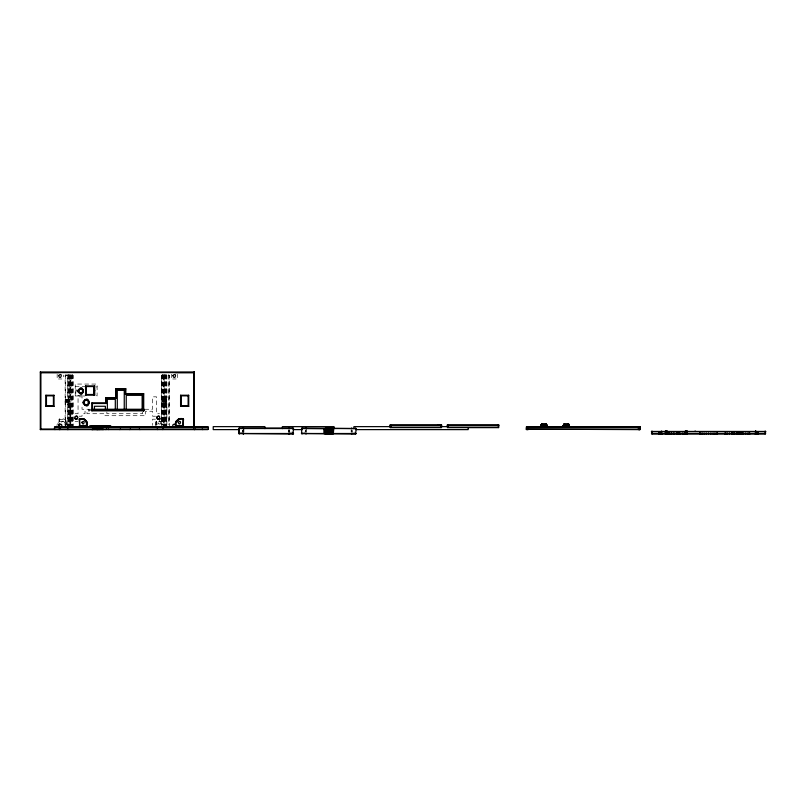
<?xml version="1.0" encoding="UTF-8"?>
<svg xmlns="http://www.w3.org/2000/svg" width="806" height="806" viewBox="0 0 806 806"><rect width="100%" height="100%" fill="white"/><g stroke="black" fill="none" stroke-linecap="round" stroke-linejoin="round"><path stroke-width="0.6" stroke-dasharray="4.03 3.02" d="M166.479 375.576L166.489 374.981L166.479 426.042M165.905 375.576L165.976 374.981M63.533 376.876L63.533 375.072M56.894 425.528L57.337 423.896M65.639 375.576L65.729 374.981L72.49 374.981L73.084 375.576L73.084 426.042M165.341 375.576L165.472 374.981L165.341 426.042M164.787 375.576L164.988 374.981M57.155 374.236L57.155 377.712M171.416 374.236L171.416 377.712M177.431 377.712L177.431 374.236M164.263 375.576L164.525 374.981L164.495 397.832M163.668 374.981L163.296 426.042M163.296 374.981L162.872 424.812M162.953 374.981L162.49 424.812M162.661 374.981L162.157 424.812M162.419 374.981L161.885 375.576L161.885 424.812M162.228 374.981L161.663 375.576L161.663 426.042M168.293 375.576L168.857 374.981L169.451 375.576L169.451 426.042M65.135 426.042L65.135 375.576L65.729 374.981L66.304 375.576M96.498 395.393L97.093 395.988L97.093 384.059L75.24 384.059L75.24 395.988L75.835 395.393L83.129 395.393M59.04 422.304L59.04 419.291L62.022 418.697A5.088 5.088 0 0 1 66.989 422.666L66.989 426.636M96.498 387.142L97.093 386.548M161.512 424.812L161.512 375.576L162.107 374.981L168.857 374.981L168.857 424.812M76.58 389.832L76.58 391.212M57.851 423.21L58.536 422.697M61.911 378.981L58.435 378.981M176.161 378.981L172.686 378.981M65.135 375.576L73.084 375.576M161.512 375.576L169.451 375.576M86.171 386.548L75.24 386.548L75.835 387.142L75.835 395.393M75.24 395.988L84.952 395.988M166.872 374.981L166.872 397.832L164.092 397.832L164.092 374.981L163.759 375.576L163.759 426.042M65.135 399.464L72.097 399.464M162.5 399.464L169.451 399.464M65.135 399.605L72.097 399.605M162.5 399.605L169.451 399.605M65.135 399.826L72.097 399.826M162.5 399.826L169.451 399.826M65.135 400.119L72.097 400.119M162.5 400.119L169.451 400.119M65.135 400.451L72.097 400.451M162.5 400.451L169.451 400.451M65.135 400.814L72.097 400.814M162.5 400.814L169.451 400.814M65.135 401.166L72.097 401.166M162.5 401.166L169.451 401.166M65.135 401.509L72.097 401.509M162.5 401.509L169.451 401.509M65.135 401.791L72.097 401.791M162.5 401.791L169.451 401.791M65.135 402.013L72.097 402.013M162.5 402.013L169.451 402.013M65.135 402.154L72.097 402.154M162.5 402.154L169.451 402.154M166.872 425.437L166.872 403.786L164.092 403.786L164.142 425.437M90.957 409.257L82.031 409.257L82.031 405.176M144.737 409.257L152.566 409.257L152.566 396.834L156.535 396.834L156.535 413.72L159.517 413.72M90.957 410.244L88.489 410.244L88.489 409.257M75.069 413.72L78.051 413.72L78.051 396.834L82.031 396.834L82.031 400.411M79.048 416.208L82.031 416.208L82.031 413.72L85.003 413.72L85.003 411.241L86.998 411.241L86.998 413.72L103.883 413.72L103.883 415.715L145.614 415.715L145.614 411.241L152.566 411.241L152.566 416.208L155.548 416.208M59.04 419.291L62.525 419.322A4.493 4.493 0 0 1 66.263 422.314L66.394 424.994M155.548 419.191L152.566 419.191L152.566 425.397M162.762 419.291L163.356 419.291L163.356 425.377M59.04 421.276L65.991 421.276L65.991 424.057L63.674 424.057M163.356 421.276L156.404 421.276L156.404 424.057L163.356 424.057M75.069 421.669L78.051 421.669M163.356 419.291L162.762 418.697L162.762 425.377M72.369 374.981L72.933 375.576L72.933 426.042M72.177 374.981L72.711 375.576L72.711 424.812M71.925 374.981L72.439 426.042M71.633 374.981L72.107 426.042M71.301 374.981L71.724 424.812M70.928 374.981L71.301 426.042M70.072 374.981L70.334 375.576M69.608 374.981L69.8 375.576M68.621 374.981L68.691 375.576M68.117 375.576L68.097 374.981L68.117 426.042M351.759 429.9L351.759 432.137M351.164 429.779L351.164 432.268M306.451 428.54L306.451 432.268M305.857 429.9L305.857 432.137M289.173 429.9L289.173 432.137M289.052 429.9L289.052 432.137M288.457 429.779L288.568 432.268M243.865 428.54L243.865 432.268M243.744 428.54L243.744 432.268M243.271 429.9L243.271 432.137M243.15 429.9L243.15 432.137M168.958 375.576L168.958 424.812M166.691 374.981L166.822 397.832M166.822 403.786L166.691 425.437M166.177 374.981L166.177 397.832M166.177 403.786L166.177 425.437M165.845 374.981L165.905 426.042M165.119 374.981L165.119 397.832M165.119 403.786L165.119 425.437M164.787 374.981L164.787 426.042M164.495 403.786L164.495 425.437M164.273 374.981L164.263 426.042M162.107 374.981L162.107 375.576M159.517 418.576L159.517 421.669L156.535 421.669L156.535 425.397M156.001 424.994L156.132 422.314A4.493 4.493 0 0 1 156.858 420.984M155.407 425.649L155.407 422.666A5.088 5.088 0 0 1 156.062 421.085M142.632 411.937L142.632 413.72L106.866 413.72L106.866 411.735M88.982 409.257L88.982 411.735M72.49 374.981L72.49 375.576M70.837 426.042L70.837 375.576L70.515 374.981L70.505 397.328L67.724 397.328L67.764 374.981M70.505 425.437L70.505 403.786L67.724 403.786L67.764 425.437M70.454 374.981L70.313 425.437M70.092 374.981L70.092 397.328M70.092 403.786L70.092 425.437M69.81 374.981L69.8 426.042M69.467 374.981L69.467 397.328M69.467 403.786L69.467 425.437M69.256 424.812L69.125 374.981L69.114 397.328M69.114 403.786L69.114 425.437M68.752 374.981L68.691 426.042M68.419 374.981L68.419 397.328M68.419 403.786L68.419 425.437M67.906 374.981L67.906 397.328M67.906 403.786L67.906 425.437M65.729 374.981L65.639 426.042M59.634 418.697L59.634 421.719M354.67 432.036A1.441 1.441 0 0 1 354.368 432.268M352.927 432.268A1.441 1.441 0 0 1 352.403 430.303M305.222 430.303A1.441 1.441 0 0 1 304.688 432.268M292.185 431.744A1.441 1.441 0 0 1 291.661 432.268M290.22 432.268A1.441 1.441 0 0 1 289.697 430.303M242.626 430.303A1.441 1.441 0 0 1 242.102 432.268M242.515 430.303A1.441 1.441 0 0 1 241.981 432.268M61.669 422.304A1.39 1.39 0 0 1 63.996 421.679A1.39 1.39 0 0 1 63.372 424.006M158.691 423.875A1.39 1.39 0 0 0 160.777 422.666A1.39 1.39 0 0 0 158.691 421.457A1.39 1.39 0 0 0 158.691 423.875"/><path stroke-width="1.21" d="M85.567 385.953L86.171 386.548L86.171 394.497L85.567 395.091L85.567 385.953L94.715 385.953L94.715 395.091L85.567 395.091M94.715 395.091L94.111 394.497L94.111 386.548L94.715 385.953M108.185 426.263L111.168 426.666L110.563 425.669L89.899 425.669L89.305 426.666L108.185 426.263L108.185 425.669M356.131 428.54L355.637 434.001L301.484 433.507L301.988 428.046L356.131 428.54L333.775 428.54L333.281 434.001L333.281 428.046L333.281 428.742M82.182 418.697L79.804 418.697L79.703 426.636L79.21 419.291L82.172 419.291L82.182 418.697C86.151 418.596 88.297 423.15 87.149 426.636M528.202 426.636L528.202 429.618M638.423 429.618L638.423 426.636M543.133 426.394L543.325 424.158M565.49 426.394L565.681 424.158M82.172 419.291L82.756 418.727M77.92 391.021C84.721 380.311 84.721 401.731 77.92 391.021L78.514 391.021C83.854 382.618 83.854 399.423 78.514 391.021M83.078 402.516C90.604 390.658 90.604 414.375 83.078 402.516L83.683 402.516C89.738 392.965 89.738 412.068 83.683 402.516M542.357 426.394L542.73 424.158M564.714 426.394L565.087 424.158M82.686 419.322L83.32 418.818M541.682 426.394L542.216 424.158M564.039 426.394L564.573 424.158M94.05 429.618L94.201 429.024M95.34 426.263L95.491 425.669M99.43 429.618L99.591 429.024M327.911 434.001L327.911 428.046M329.714 428.046L329.714 434.001M527.789 426.636L527.789 429.618M638.836 429.618L638.836 426.636M79.985 393.711L80.137 393.127M81.265 388.905L81.426 388.331M85.365 405.499L85.517 404.914M86.806 400.119L86.957 399.534M175.577 426.636C173.834 421.87 178.267 417.448 182.932 418.697L183.526 419.291L183.022 426.636L182.932 418.697M182.932 425.508L182.358 426.636L183.526 425.649L175.577 425.508L176.171 426.636C174.338 421.82 179.043 417.901 183.526 419.291M541.179 426.394L541.823 424.158L540.957 426.636M563.525 426.394L564.17 424.158M540.856 426.394L541.572 424.158L546.458 424.158L547.445 426.636M563.203 426.394L563.928 424.158L562.961 426.636M540.745 426.394L541.491 424.158L540.494 426.636M563.092 426.394L563.837 424.158L568.804 424.158L569.439 426.394M563.313 426.636L563.888 424.984M83.189 419.402L83.874 418.979M540.614 426.636L541.572 424.158M562.85 426.636L563.837 424.158M94.665 390.124L94.665 390.92M243.251 428.046L243.009 428.641L243.372 428.046L243.865 428.54M292.679 428.641L292.931 428.046L293.535 428.54L292.931 434.001M292.8 428.641L293.041 428.046L239.281 428.046L238.778 433.507L239.392 434.001M301.988 434.001L302.079 433.255L301.484 433.507L356.121 433.507L351.164 433.507L351.658 434.001L351.91 433.406M305.716 428.641L305.958 428.046L306.451 428.54M355.386 428.641L355.637 428.046M79.21 425.649L87.149 425.508L86.554 426.636L86.433 422.314L84.136 419.735L84.398 419.201M93.375 429.618L93.677 429.024M95.864 426.263L96.166 425.669M98.987 429.024L98.685 429.618L96.952 429.024M327.065 434.001L327.065 428.046M330.551 428.046L330.551 434.001M527.426 426.636L527.426 429.618M639.198 429.618L639.198 426.636M79.31 393.429L79.613 392.915M81.799 389.127L82.101 388.603M84.62 405.186L84.922 404.672M87.401 400.37L87.703 399.847M84.58 419.976L84.902 419.473M92.801 429.618L93.224 429.024M96.317 426.263L96.74 425.669M98.05 429.618L98.473 429.024M326.349 434.001L326.349 428.046M331.266 428.046L331.266 434.001M527.124 426.636L527.124 429.618M639.501 429.618L639.501 426.636M75.069 416.823L75.21 416.642A1.491 1.491 0 0 1 77.316 416.642A1.491 1.491 0 0 1 77.316 418.757C70.706 420.148 78.776 412.138 77.326 418.747A1.491 1.491 0 0 1 75.21 418.757L75.069 418.576M159.517 418.576L159.387 418.757A1.491 1.491 0 0 1 157.271 418.757A1.491 1.491 0 0 1 157.271 416.642A1.491 1.491 0 0 1 159.387 416.642L159.517 416.823M175.617 426.848C178.136 423.321 170.711 423.331 173.23 426.848M61.367 426.727C63.886 423.221 56.46 423.21 58.979 426.727M92.358 429.618L92.881 429.024M96.66 426.263L97.183 425.669M325.795 434.001L325.795 428.046M331.82 434.001L331.82 428.046M526.882 426.636L526.882 429.618M639.742 429.618L639.742 426.636M438.101 425.155L438.666 424.651M92.075 429.618L92.66 429.024M96.881 426.263L97.466 425.669M97.828 429.024L97.254 429.618L96.66 429.024M526.741 426.636L526.741 429.618M639.883 429.618L640.438 427.14L639.944 426.636L526.681 426.636L526.187 429.124L639.944 429.618L640.438 429.124L639.883 426.636M54.012 406.375L53.418 405.781L53.418 395.837L54.012 395.242L45.861 395.242L45.861 406.375L54.012 406.375L54.012 395.242M45.861 406.375L46.456 405.781L46.456 395.837L45.861 395.242M194.296 427.12L194.296 371.999L40.3 371.999L40.3 429.618L40.894 429.024L208.361 429.024L208.361 427.24L207.767 426.636L54.959 426.636L54.365 429.024L54.959 429.618M85.567 387.142L86.171 386.548L94.111 386.548L94.111 395.091M59.936 429.618L60.531 429.024M67.382 429.618L67.976 429.024M79.21 419.291L79.804 418.697M91.864 410.848L92.458 410.244L92.458 403.494L91.864 402.899L91.864 410.848L143.72 410.848L143.72 393.751L125.837 393.751L125.242 394.356L125.242 389.389L125.837 388.784L125.837 393.751M99.642 429.618L100.236 429.024L100.236 429.618M105.929 429.618L106.523 429.024M125.242 394.356L143.125 394.356L143.72 393.751M119.842 429.618L120.437 429.024M129.776 429.618L130.371 429.024M193.702 426.515L193.702 372.594L194.296 371.999L193.702 372.594L175.325 372.614M188.725 406.375L188.13 405.781L188.13 395.837L188.725 395.242L180.584 395.242L180.584 406.375L188.725 406.375L188.725 395.242M180.584 406.375L181.179 405.781L181.179 395.837L180.584 395.242M163.356 429.024L162.762 429.618L162.762 429.024M194.649 429.638L195.243 429.044M208.361 429.024L207.767 429.618L40.3 429.618M238.898 428.54L239.402 428.046L239.644 428.641L238.898 428.54L238.898 433.507M243.372 434.001L243.15 433.255L243.865 433.507L243.251 434.001L243.009 433.406L239.372 433.255M288.457 428.54L288.951 428.046L289.203 428.641M288.568 428.54L289.072 428.046L289.314 428.641M292.941 433.255L293.041 434.001L293.535 433.507L292.83 433.255M305.716 433.406L306.451 433.507L305.958 434.001L305.716 433.406L302.23 433.406M324.546 428.54L323.841 428.54L324.334 434.001L324.546 428.54L333.069 428.54M325.705 434.001L325.705 428.046L326.229 428.54L325.705 428.046M331.911 428.046L331.911 434.001L331.911 428.046L331.387 428.54M351.164 428.54L351.658 428.046L351.91 428.641M390.013 425.155L441.678 425.155L441.184 427.633L390.507 427.633L390.013 425.155L441.678 425.155M447.239 425.155L498.904 425.155L498.41 427.633L447.733 427.633L447.239 425.155L498.904 425.155M651.45 431.522L765.7 431.522L765.206 434.001L651.943 434.001L651.45 431.522L765.7 431.522M91.985 429.618L92.589 429.024M96.952 426.263L97.556 425.669M97.143 429.618L97.748 429.024M86 421.397L86.504 421.085M78.293 392.411L78.807 392.109M82.595 389.923L83.119 389.62M83.492 404.058L84.015 403.756M88.317 401.277L88.831 400.975M86.242 421.84L86.776 421.588M292.83 428.782L293.535 428.54L238.788 428.54M289.173 433.255L288.457 433.507L288.951 434.001L289.203 433.406L292.8 433.406M86.433 422.314L86.998 422.112M78.011 391.736L78.595 391.585M82.817 390.457L83.391 390.295M83.179 403.312L83.764 403.161M88.559 401.872L89.144 401.72M86.554 422.747L87.149 422.666M193.702 372.594L40.894 372.594L40.3 371.999M115.711 388.784L116.306 389.389L116.306 398.325L115.711 397.731L115.711 388.784L125.837 388.784M116.306 389.389L125.242 389.389M82.887 391.021L83.492 391.021M94.111 394.497L86.171 394.497L86.171 386.548M46.456 395.837L53.418 395.837M181.179 395.837L188.13 395.837M105.767 397.731L106.372 398.325L106.372 403.494L105.767 402.899L105.767 397.731L115.711 397.731M106.372 398.325L116.306 398.325M88.65 402.516L89.244 402.516M91.864 402.899L105.767 402.899M92.458 403.494L106.372 403.494M46.456 405.781L53.418 405.781M181.179 405.781L188.13 405.781M92.196 409.257L144.123 409.257M92.196 410.244L144.123 410.244M391.001 426.636L353.925 426.636L353.925 428.631M441.134 426.636L448.096 426.636M54.365 427.24L208.361 427.24M390.013 427.14L441.678 427.14M447.239 427.14L498.904 427.14M526.187 427.14L640.438 427.14M526.187 429.124L640.438 429.124M239.06 429.618L213.227 429.618L213.227 426.636L264.892 426.636L264.892 428.631M293.455 429.618L302.059 429.618M355.92 429.618L468.185 429.618L468.185 427.633M293.535 433.507L238.788 433.507L293.041 434.001M651.45 433.507L765.7 433.507M59.271 372.614L40.894 372.594L40.894 429.024M175.577 422.666L176.171 422.747M78.011 390.295L78.595 390.457M82.817 391.585L83.391 391.736M83.179 401.72L83.764 401.872M88.559 403.161L89.144 403.312M175.728 422.112L176.292 422.314M324.334 428.742L301.494 428.54L302.079 428.782M175.95 421.588L176.484 421.84M78.293 389.62L78.807 389.923M82.595 392.109L83.119 392.411M83.492 400.975L84.015 401.277M88.317 403.756L88.831 404.058M176.222 421.085L176.736 421.397M331.387 433.507L331.911 434.001M102.715 429.024L103.319 429.618L102.634 429.024M91.985 425.669L92.589 426.263M661.877 431.522L661.494 431.019M289.052 433.255L289.072 434.001L288.568 433.507M202.205 429.044L202.8 429.638M193.702 429.024L194.296 429.618M143.72 410.848L143.125 410.244L143.125 394.356M157.2 429.024L157.795 429.618M139.317 429.024L139.912 429.618M108.185 429.024L108.78 429.618M99.642 425.669L100.236 426.263M67.482 429.024L68.077 429.618M59.04 429.024L59.634 429.618L59.634 429.024M96.881 429.024L97.466 429.618M92.075 425.669L92.66 426.263M695.074 431.019L695.759 431.522M102.382 429.024L102.906 429.618M92.358 425.669L92.881 426.263M101.989 429.024L102.412 429.618M96.317 429.024L96.74 429.618M92.801 425.669L93.224 426.263M177.824 419.473L178.146 419.976M79.31 388.603L79.613 389.127M81.799 392.915L82.101 393.429M84.62 399.847L84.922 400.37M87.401 404.672L87.703 405.186M101.475 429.024L101.778 429.618M95.864 429.024L96.166 429.618M93.375 425.669L93.677 426.263M79.804 425.508L80.368 426.636M178.328 419.201L178.589 419.735M355.386 433.406L355.637 434.001M301.988 428.046L302.23 428.641M239.281 428.046L239.523 428.641M547.324 426.636L546.367 424.158L547.093 426.394M178.861 418.979L179.053 419.543M568.764 424.984L569.338 426.636M546.7 425.81L546.125 424.158L546.77 426.394M568.804 424.158L569.55 426.394M546.458 424.158L547.203 426.394M568.472 424.158L569.117 426.394M85.365 399.534L85.517 400.119M86.806 404.914L86.957 405.499M79.985 388.331L80.137 388.905M81.265 393.127L81.426 393.711M100.871 429.024L101.032 429.618M95.34 429.024L95.491 429.618M94.05 425.669L94.201 426.263M568.079 424.158L568.603 426.394M545.722 424.158L546.256 426.394M179.406 418.818L179.536 419.402M567.565 424.158L567.938 426.394M545.209 424.158L545.581 426.394M179.97 418.727L180.04 419.322M566.971 424.158L567.162 426.394M544.614 424.158L544.806 426.394M180.544 418.697L180.564 419.291M765.206 431.019L765.206 434.001M758.345 433.013L758.345 434.001M758.134 433.013L758.134 434.001M757.882 433.013L757.882 434.001M757.549 433.013L757.549 434.001M757.166 433.013L757.166 434.001M756.763 433.013L756.763 434.001M756.35 433.013L756.35 434.001M755.968 433.013L755.968 434.001M755.635 433.013L755.635 434.001M755.383 433.013L755.383 434.001M755.172 433.013L755.222 434.001M749.802 433.013L749.802 434.001M749.499 433.013L749.499 434.001M748.603 433.013L748.603 434.001M747.182 433.013L747.182 434.001M745.328 433.013L745.328 434.001M743.172 433.013L743.172 434.001M742.85 433.013L742.85 434.001M742.548 433.013L742.548 434.001M741.651 433.013L741.651 434.001M740.966 433.013L740.966 434.001M740.865 433.013L740.865 434.001M740.744 433.013L740.744 434.001M740.492 433.013L740.492 434.001M740.17 433.013L740.23 434.001M739.787 433.013L739.787 434.001M739.374 433.013L739.374 434.001M738.961 433.013L738.961 434.001M738.548 433.013L738.578 434.001M738.377 433.013L738.377 434.001M738.246 433.013L738.246 434.001M737.994 433.013L737.994 434.001M737.782 433.013L737.833 434.001M736.392 433.013L736.392 434.001M736.221 433.013L736.221 434.001M734.538 433.013L734.538 434.001M733.903 433.013L733.903 434.001M733.117 433.013L733.117 434.001M732.221 433.013L732.221 434.001M731.919 433.013L731.919 434.001M731.596 433.013L731.596 434.001M729.44 433.013L729.44 434.001M727.586 433.013L727.586 434.001M726.166 433.013L726.166 434.001M725.269 433.013L725.269 434.001M724.967 433.013L724.967 434.001M717.511 433.013L717.511 434.001M717.209 433.013L717.209 434.001M716.312 433.013L716.312 434.001M714.892 433.013L714.892 434.001M713.048 433.013L713.048 434.001M710.892 433.013L710.892 434.001M708.575 433.013L708.575 434.001M706.258 433.013L706.258 434.001M704.101 433.013L704.101 434.001M702.248 433.013L702.248 434.001M700.827 433.013L700.827 434.001M699.94 433.013L699.94 434.001M699.628 433.013L699.628 434.001M687.065 431.019L687.216 434.001M686.944 431.019L686.944 434.001M686.803 431.019L686.803 434.001M686.631 431.019L686.631 434.001M686.44 431.019L686.44 434.001M686.218 431.019L686.218 434.001M685.987 431.019L685.987 434.001M685.745 431.019L685.745 434.001M685.231 431.019L685.231 434.001M684.919 433.013L684.919 434.001M684.868 433.013L684.868 434.001M684.657 433.013L684.657 434.001M684.032 433.013L683.931 434.001M682.611 433.013L682.611 434.001M680.808 433.013L680.758 434.001M679.156 433.013L679.156 434.001M678.894 433.013L678.894 434.001M678.652 433.013L678.602 434.001M678.189 433.013L678.189 434.001M677.775 433.013L677.775 434.001M677.362 433.013L677.362 434.001M676.98 433.013L676.98 434.001M676.647 433.013L676.647 434.001M676.395 433.013L676.395 434.001M676.284 433.013L676.284 434.001M673.967 433.013L673.967 434.001M673.887 433.013L673.887 434.001M671.811 433.013L671.811 434.001M671.63 433.013L671.63 434.001M669.957 433.013L669.957 434.001M669.685 433.013L669.685 434.001M668.537 433.013L668.537 434.001M668.184 433.013L668.184 434.001M667.65 433.013L667.65 434.001M667.348 431.019L667.348 434.001M667.237 433.013L667.237 434.001M666.915 433.013L666.915 434.001M666.824 431.019L666.824 434.001M666.582 431.019L666.582 434.001M666.35 431.019L666.35 434.001M666.129 431.019L666.129 434.001M665.937 431.019L665.937 434.001M665.766 431.019L665.766 434.001M665.625 431.019L665.625 434.001M665.504 431.019L665.504 434.001M665.353 431.019L665.353 434.001M661.978 433.013L661.978 434.001M661.766 433.013L661.766 434.001M661.514 433.013L661.514 434.001M661.182 433.013L661.182 434.001M660.799 433.013L660.799 434.001M660.386 433.013L660.386 434.001M659.973 433.013L659.973 434.001M659.59 433.013L659.59 434.001M659.268 433.013L659.268 434.001M658.855 433.013L659.016 434.001M658.794 433.013L658.794 434.001M651.943 431.019L651.943 434.001M566.326 424.158L566.326 426.394M543.969 424.158L543.969 426.394M498.41 424.651L498.41 427.633M447.733 424.651L447.733 427.633M441.184 424.651L441.184 427.633M390.507 424.651L390.507 427.633M334.047 428.631L334.047 426.636L282.382 426.636L282.382 428.631M328.808 428.046L328.808 434.001M176.564 421.276L176.564 421.971M143.629 409.257L143.629 411.04M142.138 409.257L142.138 395.343L126.24 395.343L126.24 409.257M124.255 409.257L124.255 390.376L117.293 390.376L117.293 409.257M115.308 409.257L115.308 399.323L107.359 399.323L107.359 409.257M105.374 409.257L105.374 406.274L94.443 406.274L94.443 409.257M94.776 425.669L94.776 426.263M94.776 429.024L94.776 429.618M86.161 399.433L86.161 400.028M86.161 405.005L86.161 405.599M86.161 421.276L86.161 421.971M80.701 388.23L80.701 388.835M80.701 393.207L80.701 393.802M59.634 424.158L59.634 426.586M59.04 424.158L59.04 426.586M157.664 419.473A5.088 5.088 0 0 1 160.374 418.697M158.893 419.543A4.493 4.493 0 0 1 159.87 419.322M58.586 375.546C60.591 381.812 63.452 371.133 58.586 375.546M81.839 422.304C83.542 427.613 85.97 418.556 81.839 422.304M156.898 417.266C158.963 423.714 161.915 412.712 156.898 417.266M172.837 375.546C174.852 381.812 177.713 371.133 172.837 375.546M178.207 422.304C179.909 427.613 182.337 418.556 178.207 422.304M755.736 431.019L755.242 431.522L755.766 431.019M679.367 434.001L679.367 433.013L679.307 434.001"/></g></svg>
